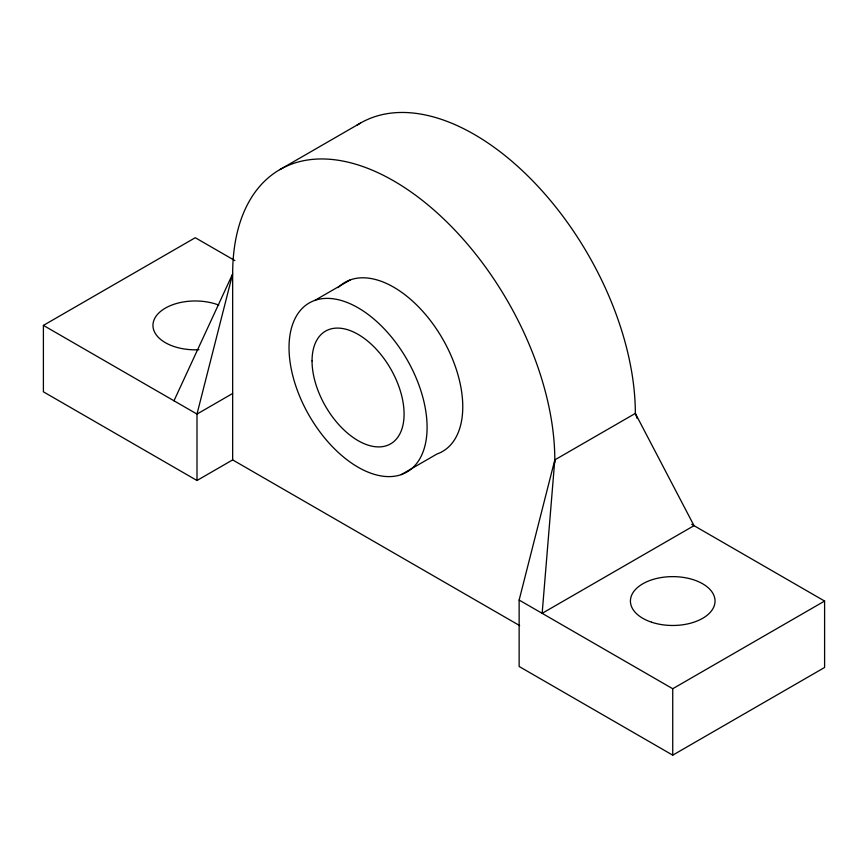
<?xml version="1.0" encoding="UTF-8"?>
<svg xmlns="http://www.w3.org/2000/svg" width="868" height="868" viewBox="0 0 868 868"><rect width="100%" height="100%" fill="white"/><g stroke="black" fill="none" stroke-linecap="round" stroke-linejoin="round"><path stroke-width="1.3" d="M173.98 400.788L232.657 273.908A227.796 131.513 60 0 1 393.736 180.913A227.796 131.513 60 0 1 554.804 459.899L542.153 613.34L694.02 525.661L635.343 413.407A227.796 131.513 60 0 0 533.668 181.824A227.796 131.513 60 0 0 357.008 125.198M691.72 524.337L824.6 601.057L824.6 667.481L672.733 755.16L519.14 666.483L519.14 600.059L554.804 459.899L635.343 413.407L637.166 418.484M279.832 169.64L360.372 123.137M519.661 625.6L232.657 459.899L196.993 480.492L43.4 391.815L43.4 325.391L195.267 237.713L234.913 260.595M314.845 300.393L350.509 279.8M232.657 393.475L196.993 414.069L43.4 325.391M401.287 474.601A97.628 56.366 60 0 0 383.07 327.637A97.628 56.366 60 0 0 289.836 360.253A97.628 56.366 60 0 0 401.287 474.601L436.951 454.018A97.628 56.366 60 0 0 441.454 336.871A97.628 56.366 60 0 0 338.053 287.644M519.14 600.059L672.733 688.736L824.6 601.057M672.733 688.736L672.733 755.16M554.804 459.899L554.804 462.59M232.657 459.899L232.657 273.908L196.993 414.069L196.993 480.492M198.946 349.728A42.304 24.423 0 0 1 154.287 319.326A42.304 24.423 0 0 1 218.758 305.08M312.046 360.925A65.078 37.574 60 0 0 381.074 446.803A65.078 37.574 60 0 0 381.074 354.762A65.078 37.574 60 0 0 312.046 360.925M651.575 622.204A42.304 24.423 0 0 0 715.037 601.057A42.304 24.423 0 0 0 651.575 579.9A42.304 24.423 0 0 0 651.575 622.204"/></g></svg>
